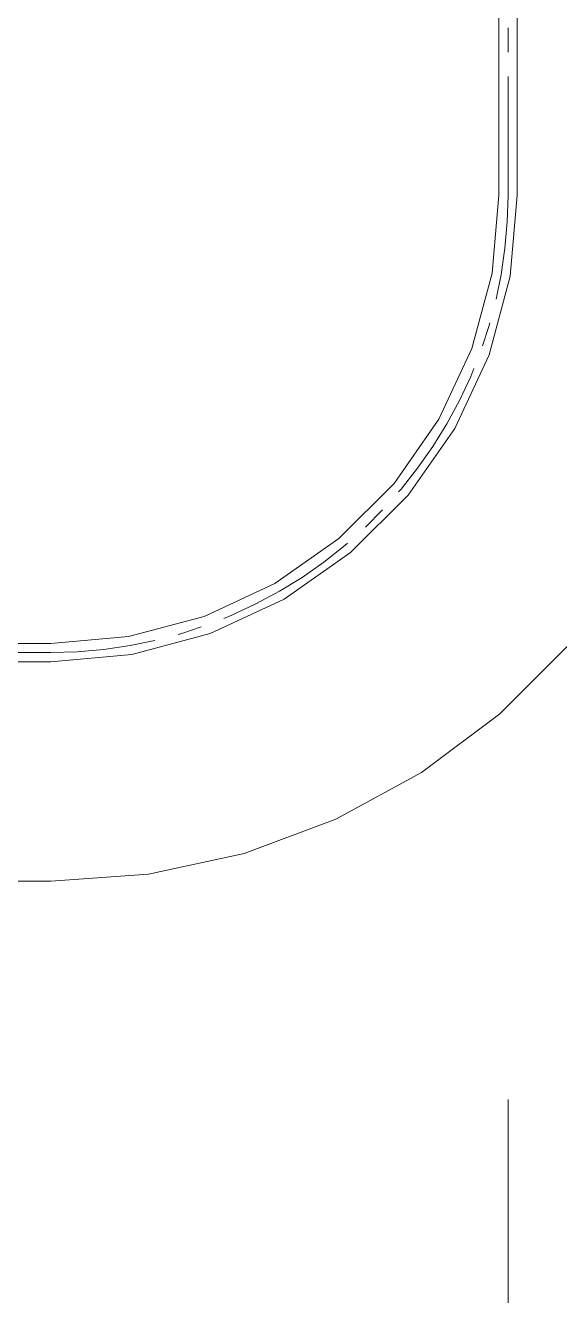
# Model space of a CAD drawing. Header units: millimetres. Extents: x 805 to 6044844, y 120 to 7887884.
# Drawn here: x 5992067 to 5999075, y 7819944 to 7836605 of the extents above; entities that cross this region are included whole.
import ezdxf

# ---------------------------------------------------------------- set-up
doc = ezdxf.new("R2010")
doc.units = ezdxf.units.MM

msp = doc.modelspace()

# ---------------------------------------------------------------- linework, layer by layer
at = {"color": 0, "lineweight": 0}
for points in [[(5998280, 7834377), (5998280, 7849876)], [(5998519, 7834377), (5998519, 7849876)], [(5998399, 7836253), (5998399, 7836571)], [(5998399, 7834377), (5998399, 7835936)], [(5992400, 7828258), (5993462, 7828351), (5994493, 7828627), (5995460, 7829078), (5996334, 7829690), (5997088, 7830444), (5997699, 7831318), (5998150, 7832284), (5998426, 7833315), (5998519, 7834377)], [(5992400, 7828498), (5993421, 7828587), (5994411, 7828852), (5995340, 7829285), (5996179, 7829873), (5996904, 7830598), (5997492, 7831438), (5997925, 7832367), (5998190, 7833356), (5998280, 7834377)], [(5992400, 7825378), (5993681, 7825470), (5994935, 7825743), (5996138, 7826191), (5997265, 7826806), (5998293, 7827576), (5999201, 7828484), (5999971, 7829512), (6000586, 7830639), (6001034, 7831842), (6001307, 7833096), (6001399, 7834377)], [(5998241, 7833012), (5998308, 7833336), (5998359, 7833681), (5998389, 7834029), (5998399, 7834377)], [(5998063, 7832402), (5998147, 7832657), (5998160, 7832705)], [(5996964, 7830485), (5996996, 7830521), (5997212, 7830795), (5997412, 7831081), (5997595, 7831377), (5997761, 7831685), (5997909, 7832001), (5997950, 7832106)], [(5996528, 7830024), (5996753, 7830249)], [(5994671, 7828827), (5994776, 7828868), (5995092, 7829016), (5995400, 7829182), (5995696, 7829365), (5995983, 7829565), (5996256, 7829781), (5996292, 7829813)], [(5994072, 7828617), (5994120, 7828630), (5994375, 7828714)], [(5992400, 7828498), (5937905, 7828498)], [(5992400, 7828378), (5992748, 7828388), (5993096, 7828418), (5993441, 7828469), (5993765, 7828536)], [(5992400, 7828378), (5991343, 7828378)], [(5992400, 7828258), (5937905, 7828258)], [(5992400, 7825378), (5937905, 7825378)], [(5998399, 7822517), (5998399, 7816759)], [(5998399, 7822517), (5998399, 7816759)]]:
    msp.add_lwpolyline(points, dxfattribs=at)

doc.saveas('drawing.dxf')
